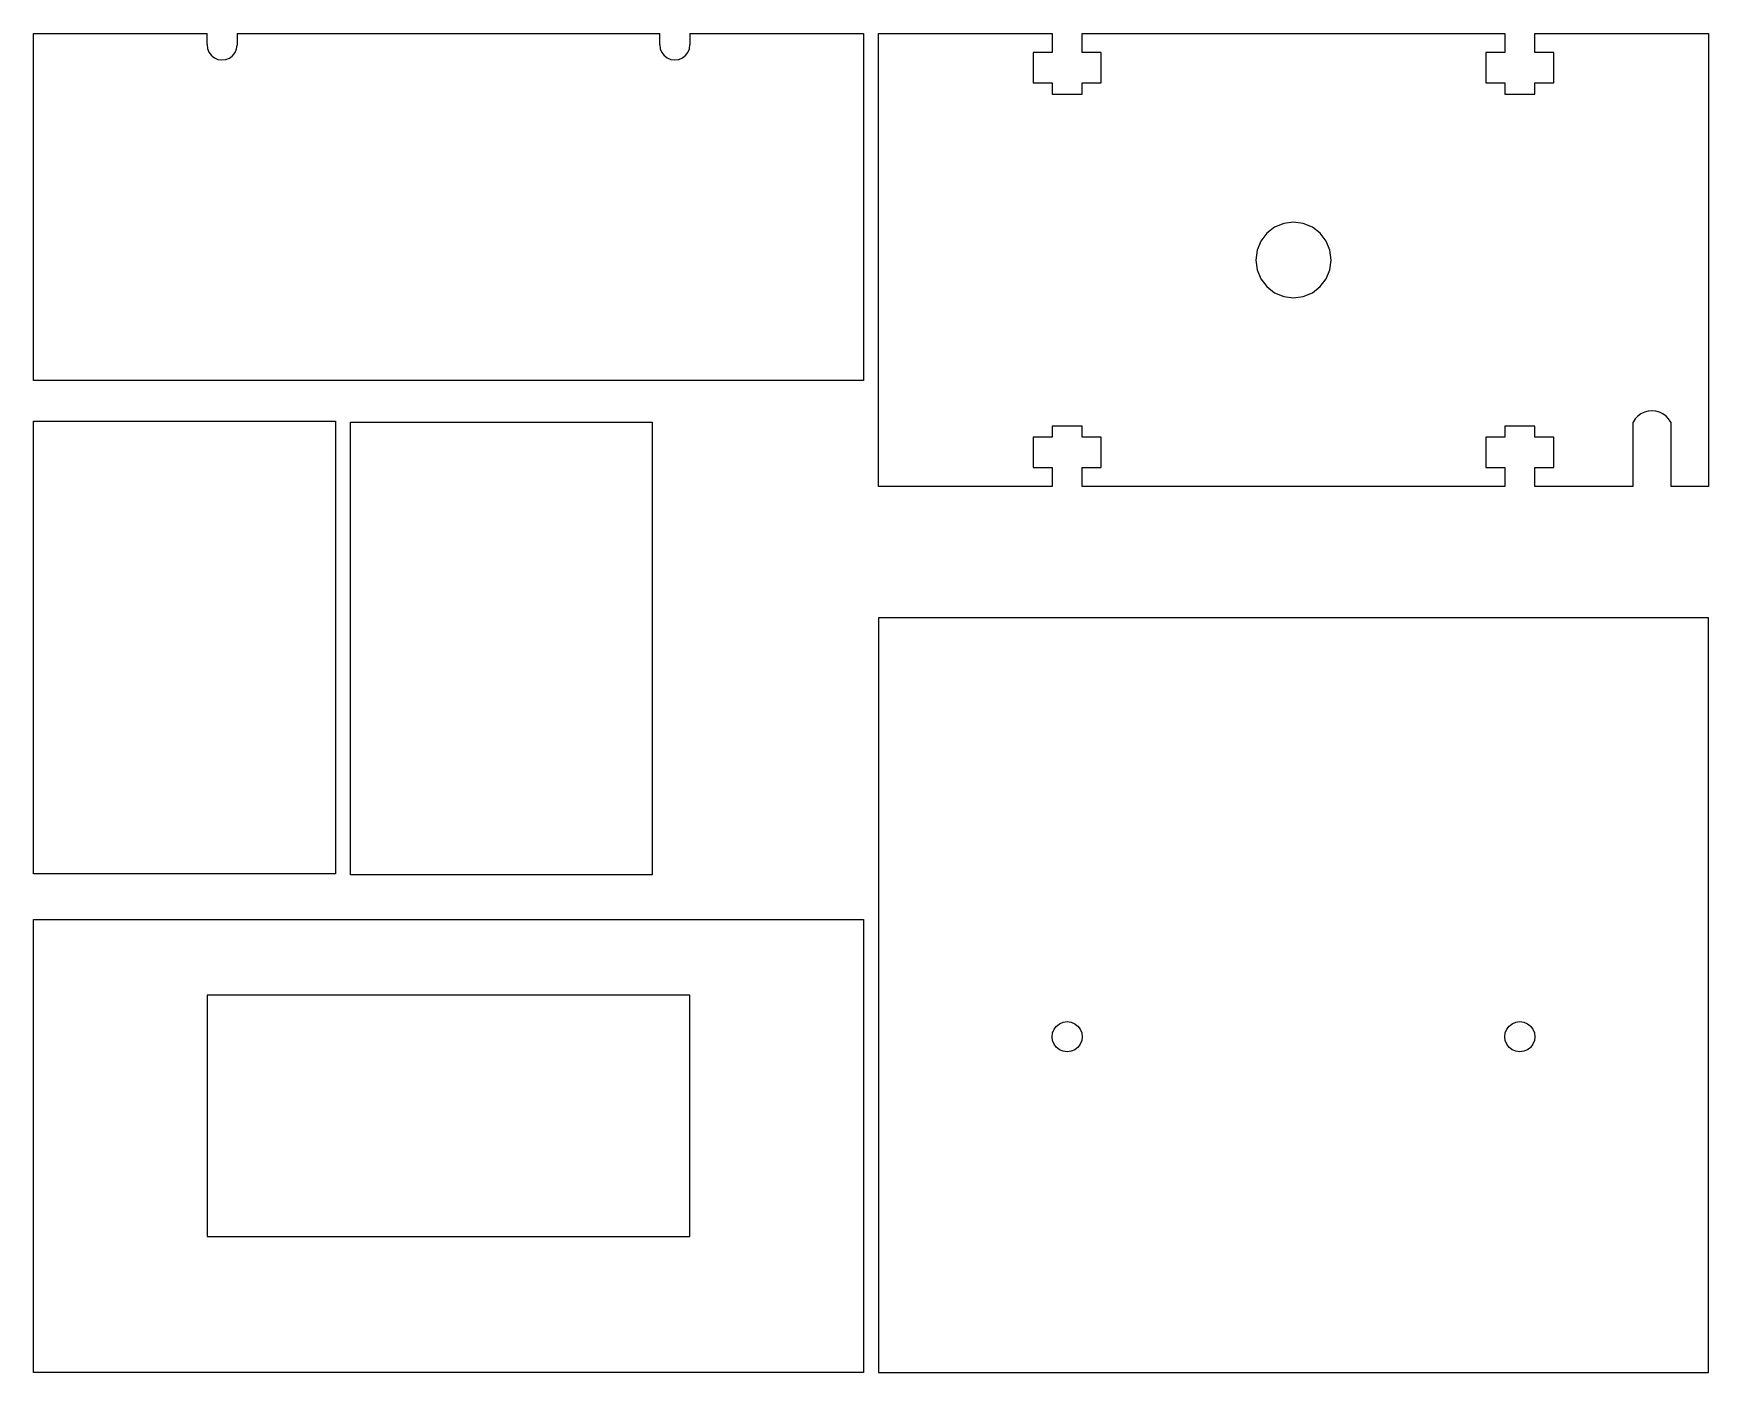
# Model space of a CAD drawing. Extents: x -111 to 111, y -89 to 89.
import ezdxf

# ---------------------------------------------------------------- set-up
doc = ezdxf.new("R2010")
doc.units = 0
doc.header["$MEASUREMENT"] = 0
doc.layers.get('0').update_dxf_attribs({"linetype": 'CONTINUOUS'})

msp = doc.modelspace()

# ---------------------------------------------------------------- linework, layer by layer
for p, q in [((-111, 88.73), (-88, 88.73)), ((-111, 42.73), (-111, 88.73)), ((-88, 87.26), (-88, 88.73)), ((-88, 87.26), (-87.94, 86.74)), ((-87.94, 86.74), (-87.75, 86.25)), ((-84.28, 86.2), (-84.08, 86.68)), ((-84.08, 86.68), (-84, 87.2)), ((-84, 88.73), (-28, 88.73)), ((-84, 88.73), (-84, 87.2)), ((-28, 87.23), (-28, 88.73)), ((-28, 87.23), (-27.93, 86.71)), ((-27.93, 86.71), (-27.73, 86.23)), ((-24.27, 86.23), (-24.07, 86.71)), ((-24.07, 86.71), (-24, 87.23)), ((-24, 88.73), (-1, 88.73)), ((-24, 88.73), (-24, 87.23)), ((-1, 88.73), (-1, 42.73)), ((1, 28.71), (1, 88.71)), ((1, 88.71), (24, 88.71)), ((24, 88.71), (24, 86.21)), ((28, 86.21), (28, 88.71)), ((28, 88.71), (84, 88.71)), ((84, 88.71), (84, 86.21)), ((88, 86.21), (88, 88.71)), ((88, 88.71), (111, 88.71)), ((111, 88.71), (111, 28.71)), ((-87.75, 86.25), (-87.43, 85.83)), ((-87.43, 85.83), (-87.3, 85.73)), ((-87.3, 85.73), (-87.03, 85.51)), ((-87.03, 85.51), (-86.55, 85.3)), ((-86.55, 85.3), (-86.03, 85.23)), ((-86.03, 85.23), (-85.51, 85.29)), ((-85.51, 85.29), (-85.03, 85.48)), ((-85.03, 85.48), (-84.69, 85.73)), ((-84.69, 85.73), (-84.61, 85.79)), ((-84.61, 85.79), (-84.28, 86.2)), ((-27.73, 86.23), (-27.41, 85.81)), ((-27.41, 85.81), (-27.3, 85.73)), ((-27.3, 85.73), (-27, 85.5)), ((-27, 85.5), (-26.52, 85.3)), ((-26.52, 85.3), (-26, 85.23)), ((-26, 85.23), (-25.48, 85.3)), ((-25.48, 85.3), (-25, 85.5)), ((-25, 85.5), (-24.7, 85.73)), ((-24.7, 85.73), (-24.59, 85.81)), ((-24.59, 85.81), (-24.27, 86.23)), ((21.5, 86.21), (21.5, 82.21)), ((24, 86.21), (21.5, 86.21)), ((30.5, 86.21), (28, 86.21)), ((30.5, 82.21), (30.5, 86.21)), ((81.5, 86.21), (81.5, 82.21)), ((84, 86.21), (81.5, 86.21)), ((90.5, 86.21), (88, 86.21)), ((90.5, 82.21), (90.5, 86.21)), ((21.5, 82.21), (24, 82.21)), ((24, 82.21), (24, 80.71)), ((28, 80.71), (28, 82.21)), ((28, 82.21), (30.5, 82.21)), ((81.5, 82.21), (84, 82.21)), ((84, 82.21), (84, 80.71)), ((88, 80.71), (88, 82.21)), ((88, 82.21), (90.5, 82.21)), ((24, 80.71), (28, 80.71)), ((84, 80.71), (88, 80.71)), ((52.46, 62.25), (51.67, 61.21)), ((53.5, 63.04), (52.46, 62.25)), ((54.71, 63.54), (53.5, 63.04)), ((56, 63.71), (54.71, 63.54)), ((57.29, 63.54), (56, 63.71)), ((58.5, 63.04), (57.29, 63.54)), ((59.54, 62.25), (58.5, 63.04)), ((60.33, 61.21), (59.54, 62.25)), ((51.17, 60.01), (51, 58.71)), ((51.67, 61.21), (51.17, 60.01)), ((60.83, 60.01), (60.33, 61.21)), ((61, 58.71), (60.83, 60.01)), ((51, 58.71), (51.17, 57.42)), ((60.83, 57.42), (61, 58.71)), ((51.17, 57.42), (51.67, 56.21)), ((51.67, 56.21), (52.46, 55.18)), ((59.54, 55.18), (60.33, 56.21)), ((60.33, 56.21), (60.83, 57.42)), ((52.46, 55.18), (53.5, 54.38)), ((53.5, 54.38), (54.71, 53.88)), ((54.71, 53.88), (56, 53.71)), ((56, 53.71), (57.29, 53.88)), ((57.29, 53.88), (58.5, 54.38)), ((58.5, 54.38), (59.54, 55.18)), ((-1, 42.73), (-111, 42.73)), ((101.63, 38.01), (101.28, 37.64)), ((102.04, 38.31), (101.63, 38.01)), ((102.5, 38.53), (102.04, 38.31)), ((102.99, 38.67), (102.5, 38.53)), ((103.5, 38.71), (102.99, 38.67)), ((104.01, 38.67), (103.5, 38.71)), ((104.5, 38.53), (104.01, 38.67)), ((104.96, 38.31), (104.5, 38.53)), ((105.37, 38.01), (104.96, 38.31)), ((105.72, 37.64), (105.37, 38.01)), ((-110.99, -22.63), (-110.99, 37.37)), ((-110.99, 37.37), (-70.99, 37.37)), ((-70.99, 37.37), (-70.99, -22.63)), ((-68.99, -22.77), (-68.99, 37.23)), ((-68.99, 37.23), (-28.99, 37.23)), ((-28.99, 37.23), (-28.99, -22.77)), ((24, 36.71), (24, 35.21)), ((28, 36.71), (24, 36.71)), ((28, 35.21), (28, 36.71)), ((84, 36.71), (84, 35.21)), ((88, 36.71), (84, 36.71)), ((88, 35.21), (88, 36.71)), ((101.28, 37.64), (101, 37.21)), ((101, 28.71), (101, 37.21)), ((106, 37.21), (105.72, 37.64)), ((106, 37.21), (106, 28.71)), ((21.5, 35.21), (21.5, 31.21)), ((24, 35.21), (21.5, 35.21)), ((30.5, 35.21), (28, 35.21)), ((30.5, 31.21), (30.5, 35.21)), ((84, 35.21), (81.5, 35.21)), ((81.5, 35.21), (81.5, 31.21)), ((90.5, 35.21), (88, 35.21)), ((90.5, 31.21), (90.5, 35.21)), ((21.5, 31.21), (24, 31.21)), ((24, 31.21), (24, 28.71)), ((28, 28.71), (28, 31.21)), ((28, 31.21), (30.5, 31.21)), ((81.5, 31.21), (84, 31.21)), ((84, 31.21), (84, 28.71)), ((88, 31.21), (90.5, 31.21)), ((88, 28.71), (88, 31.21)), ((24, 28.71), (1, 28.71)), ((84, 28.71), (28, 28.71)), ((101, 28.71), (88, 28.71)), ((111, 28.71), (106, 28.71)), ((111, 11.27), (1, 11.27)), ((1, 11.27), (1, -88.73)), ((111, -88.73), (111, 11.27)), ((-70.99, -22.63), (-110.99, -22.63)), ((-28.99, -22.77), (-68.99, -22.77)), ((-111, -28.71), (-1, -28.71)), ((-111, -88.71), (-111, -28.71)), ((-1, -28.71), (-1, -88.71)), ((-24, -38.71), (-88, -38.71)), ((-88, -38.71), (-88, -70.71)), ((-24, -70.71), (-24, -38.71)), ((24, -44.23), (24.07, -43.71)), ((24.07, -44.75), (24, -44.23)), ((24.07, -43.71), (24.27, -43.23)), ((24.27, -43.23), (24.59, -42.81)), ((24.59, -42.81), (24.7, -42.73)), ((24.7, -42.73), (25, -42.5)), ((25, -42.5), (25.48, -42.3)), ((25.48, -42.3), (26, -42.23)), ((26, -42.23), (26.52, -42.3)), ((26.52, -42.3), (27, -42.5)), ((27, -42.5), (27.3, -42.73)), ((27.3, -42.73), (27.41, -42.81)), ((27.41, -42.81), (27.73, -43.23)), ((27.73, -43.23), (27.93, -43.71)), ((27.93, -43.71), (28, -44.23)), ((28, -44.23), (27.93, -44.75)), ((84, -44.23), (84.07, -43.71)), ((84.07, -44.75), (84, -44.23)), ((84.07, -43.71), (84.27, -43.23)), ((84.27, -43.23), (84.59, -42.81)), ((84.59, -42.81), (84.7, -42.73)), ((84.7, -42.73), (85, -42.5)), ((85, -42.5), (85.48, -42.3)), ((85.48, -42.3), (86, -42.23)), ((86, -42.23), (86.52, -42.3)), ((86.52, -42.3), (87, -42.5)), ((87, -42.5), (87.3, -42.73)), ((87.3, -42.73), (87.41, -42.81)), ((87.41, -42.81), (87.73, -43.23)), ((87.73, -43.23), (87.93, -43.71)), ((87.93, -43.71), (88, -44.23)), ((88, -44.23), (87.93, -44.75)), ((24.27, -45.23), (24.07, -44.75)), ((24.59, -45.64), (24.27, -45.23)), ((24.7, -45.73), (24.59, -45.64)), ((25, -45.96), (24.7, -45.73)), ((25.48, -46.16), (25, -45.96)), ((26, -46.23), (25.48, -46.16)), ((26.52, -46.16), (26, -46.23)), ((27, -45.96), (26.52, -46.16)), ((27.3, -45.73), (27, -45.96)), ((27.41, -45.64), (27.3, -45.73)), ((27.73, -45.23), (27.41, -45.64)), ((27.93, -44.75), (27.73, -45.23)), ((84.27, -45.23), (84.07, -44.75)), ((84.59, -45.64), (84.27, -45.23)), ((84.7, -45.73), (84.59, -45.64)), ((85, -45.96), (84.7, -45.73)), ((85.48, -46.16), (85, -45.96)), ((86, -46.23), (85.48, -46.16)), ((86.52, -46.16), (86, -46.23)), ((87, -45.96), (86.52, -46.16)), ((87.3, -45.73), (87, -45.96)), ((87.41, -45.64), (87.3, -45.73)), ((87.73, -45.23), (87.41, -45.64)), ((87.93, -44.75), (87.73, -45.23)), ((-88, -70.71), (-24, -70.71)), ((-1, -88.71), (-111, -88.71)), ((1, -88.73), (111, -88.73))]:
    msp.add_line(p, q)

doc.saveas('drawing.dxf')
